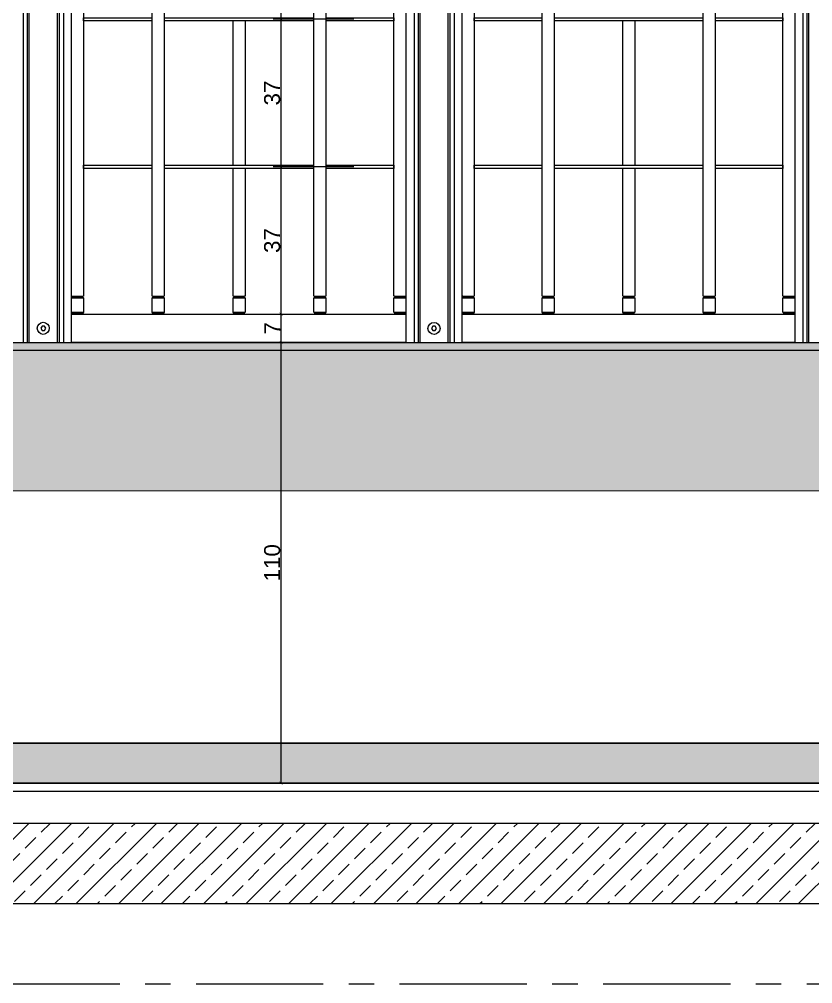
# Model space of a CAD drawing. Header units: millimetres. Extents: x 29001 to 40804, y -8833 to -5892.
# Drawn here: x 33986.8 to 34184.8, y -7170.2 to -6929.6 of the extents above; entities that cross this region are included whole.
import ezdxf
from ezdxf import colors
from ezdxf.entities.mleader import LeaderData, LeaderLine
from ezdxf.math import Vec2, Vec3

# ---------------------------------------------------------------- set-up
doc = ezdxf.new("R2010")
doc.units = ezdxf.units.MM
doc.linetypes.add('CENTER', pattern=[50.8, 31.75, -6.35, 6.35, -6.35])
doc.layers.get('0').update_dxf_attribs({"lineweight": 0})
doc.layers.get('Defpoints').update_dxf_attribs({"lineweight": 0})
for name, color, linetype, lineweight in [('wipeout', 254, 'Continuous', 0), ('xxx_Auto_Duvar_Duvar Gorunus 01', 253, 'Continuous', 0), ('xxx_Auto_Duvar_Duvar Plan Kesit', 7, 'Continuous', 0), ('xxx_Auto_Kaplama_Ahşap', 34, 'Continuous', 0), ('xxx_Auto_Kaplama_Cam', 190, 'Continuous', 0), ('xxx_Auto_Kaplama_Mermer', 23, 'Continuous', 0), ('xxx_Auto_Kaplama_Mermer Tarama', 45, 'Continuous', 0), ('xxx_Auto_Konstruksiyon_Metal', 141, 'Continuous', 0), ('xxx_Auto_Mobilya_Metal', 132, 'Continuous', 0), ('xxx_Auto_Olcu_Ic', 33, 'Continuous', 0), ('xxx_Auto_Tasiyici_KolonTarama', 253, 'Continuous', 0), ('xxx_Auto_Yardimci_Aks', 30, 'CENTER', 0), ('xxx_Auto_Yardimci_Yazi', 7, 'Continuous', 0)]:
    doc.layers.add(name, color=color, linetype=linetype, lineweight=lineweight)
doc.styles.add('AUTOBAN', font='')
doc.styles.add('narrow', font='ARIALN.TTF', dxfattribs={"height": 4})
doc.styles.get('AUTOBAN').set_extended_font_data('Helvetica Normal Tr')
doc.dimstyles.new('AUTO_DIM_1-20', dxfattribs={"dimtxt": 4, "dimasz": 0.75, "dimexe": 2, "dimexo": 10, "dimgap": 0.2, "dimtad": 1, "dimdec": 0, "dimrnd": 0.5, "dimdsep": 46, "dimtxsty": 'AUTOBAN', "dimblk": 'ARCHTICK', "dimcen": 2, "dimclrd": 256, "dimclre": 256, "dimclrt": 256, "dimadec": 0, "dimazin": 0, "dimtfac": 1, "dimtdec": 0, "dimtix": 1, "dimtofl": 0, "dimtmove": 1, "dimatfit": 3, "dimfxl": 1, "dimtolj": 1, "dimtzin": 0, "dimlwd": -1, "dimlwe": -1, "dimarcsym": 0})

# ---------------------------------------------------------------- blocks, each defined once
blk = doc.blocks.new('_Dot')
at = {"color": 0, "linetype": 'ByBlock', "lineweight": -2}
blk.add_line((-0.5, 0), (-1, 0), dxfattribs=at)
at = {"color": 0, "linetype": 'ByBlock', "const_width": 0.5}
blk.add_lwpolyline([(-0.25, 0, 1), (0.25, 0, 1)], format="xyb", close=True, dxfattribs=at)
blk = doc.blocks.new('havşabaş')
at = {"linetype": 'Continuous'}
blk.add_wipeout([(0, 1.5), (-0.09, 1.5), (-0.19, 1.49), (-0.28, 1.47), (-0.37, 1.45), (-0.46, 1.43), (-0.55, 1.39), (-0.64, 1.36), (-0.72, 1.31), (-0.8, 1.27), (-0.88, 1.21), (-0.96, 1.16), (-1.03, 1.09), (-1.09, 1.03), (-1.16, 0.96), (-1.21, 0.88), (-1.27, 0.8), (-1.31, 0.72), (-1.36, 0.64), (-1.39, 0.55), (-1.43, 0.46), (-1.45, 0.37), (-1.47, 0.28), (-1.49, 0.19), (-1.5, 0.09), (-1.5, 0), (-1.5, -0.09), (-1.49, -0.19), (-1.47, -0.28), (-1.45, -0.37), (-1.43, -0.46), (-1.39, -0.55), (-1.36, -0.64), (-1.31, -0.72), (-1.27, -0.8), (-1.21, -0.88), (-1.16, -0.96), (-1.09, -1.03), (-1.03, -1.09), (-0.96, -1.16), (-0.88, -1.21), (-0.8, -1.27), (-0.72, -1.31), (-0.64, -1.36), (-0.55, -1.39), (-0.46, -1.43), (-0.37, -1.45), (-0.28, -1.47), (-0.19, -1.49), (-0.09, -1.5), (0, -1.5), (0.09, -1.5), (0.19, -1.49), (0.28, -1.47), (0.37, -1.45), (0.46, -1.43), (0.55, -1.39), (0.64, -1.36), (0.72, -1.31), (0.8, -1.27), (0.88, -1.21), (0.96, -1.16), (1.03, -1.09), (1.09, -1.03), (1.16, -0.96), (1.21, -0.88), (1.27, -0.8), (1.31, -0.72), (1.36, -0.64), (1.39, -0.55), (1.43, -0.46), (1.45, -0.37), (1.47, -0.28), (1.49, -0.19), (1.5, -0.09), (1.5, 0), (1.5, 0.09), (1.49, 0.19), (1.47, 0.28), (1.45, 0.37), (1.43, 0.46), (1.39, 0.55), (1.36, 0.64), (1.31, 0.72), (1.27, 0.8), (1.21, 0.88), (1.16, 0.96), (1.09, 1.03), (1.03, 1.09), (0.96, 1.16), (0.88, 1.21), (0.8, 1.27), (0.72, 1.31), (0.64, 1.36), (0.55, 1.39), (0.46, 1.43), (0.37, 1.45), (0.28, 1.47), (0.19, 1.49), (0.09, 1.5)], dxfattribs=at).dxf.layer = 'wipeout'
at = {"layer": 'xxx_Auto_Konstruksiyon_Metal', "linetype": 'Continuous'}
blk.add_lwpolyline([(-0.3, 0.52), (-0.6, 0), (-0.3, -0.52), (0.3, -0.52), (0.6, 0), (0.3, 0.52)], close=True, dxfattribs=at)
blk.add_circle((0, 0), 1.5, dxfattribs=at)
blk = doc.blocks.new('dıuherf')
at = {"layer": 'xxx_Auto_Mobilya_Metal', "color": 253, "true_color": 0xa3a4a2}
for p, q in [((-1.3, 183.7), (-1.5, 183.5)), ((-1.5, 183.5), (-1.5, 179.9)), ((-1.3, 184), (-1.3, 183.7)), ((-1.3, 183.7), (1.3, 183.7)), ((1.3, 183.7), (1.3, 184)), ((1.5, 183.5), (1.3, 183.7)), ((1.5, 179.9), (1.5, 183.5)), ((-1.5, 179.9), (-1.3, 179.7)), ((-1.5, 179.4), (-1.5, 92)), ((-1.4, 179.5), (1.4, 179.5)), ((-1, 179.5), (-1, 179.7)), ((1, 179.5), (1, 179.7)), ((1.3, 179.7), (1.5, 179.9)), ((1.5, 92), (1.5, 179.4)), ((-1.5, 4.6), (-1.5, 92)), ((1.5, 92), (1.5, 4.6)), ((-1.5, 4.1), (-1.3, 4.3)), ((-1.5, 0.5), (-1.5, 4.1)), ((-1.4, 4.5), (1.4, 4.5)), ((-1, 4.5), (-1, 4.3)), ((1, 4.5), (1, 4.3)), ((1.3, 4.3), (1.5, 4.1)), ((1.5, 4.1), (1.5, 0.5)), ((-1.3, 0.3), (-1.5, 0.5)), ((-1.3, 0), (-1.3, 0.3)), ((-1.3, 0.3), (1.3, 0.3)), ((1.5, 0.5), (1.3, 0.3)), ((1.3, 0.3), (1.3, 0))]:
    blk.add_line(p, q, dxfattribs=at)
for points in [[(-1.5, 183.5), (-1.5, 183.5), (-1.5, 183.5), (-1.48, 183.5), (0.02, 183.5), (1.45, 183.5), (1.5, 183.5)], [(-1.5, 179.9), (-1.5, 179.9), (-1.5, 179.9), (-1.48, 179.9), (0.02, 179.9), (1.45, 179.9), (1.5, 179.9)], [(-1.5, 4.1), (-1.5, 4.1), (-1.5, 4.1), (-1.48, 4.1), (0.02, 4.1), (1.45, 4.1), (1.5, 4.1)], [(-1.5, 0.5), (-1.5, 0.5), (-1.5, 0.5), (-1.48, 0.5), (0.02, 0.5), (1.45, 0.5), (1.5, 0.5)]]:
    blk.add_rational_spline(points, [0.982266230892, 0.990847086912, 1, 0.707106781187, 1, 0.716259694274, 0.982266230892], degree=2, knots=[1.978172, 1.978172, 1.978172, 2.041984, 2.041984, 4.083967, 4.083967, 6.062139, 6.062139, 6.062139], dxfattribs=at)
for points, knots in [([(1.3, 184), (1.31, 184), (1.17, 184), (0.93, 184), (0.69, 184), (0.35, 184), (0.01, 184), (-0.33, 184), (-0.67, 184), (-0.91, 184), (-1.15, 184), (-1.3, 184), (-1.3, 184)], [-6.125951, -6.125951, -6.125951, -6.125951, -5.104959, -5.104959, -5.104959, -4.083967, -4.083967, -4.083967, -3.062976, -3.062976, -3.062976, -2.041984, -2.041984, -2.041984, -2.041984]), ([(-1.3, 183.7), (-1.3, 183.7), (-1.3, 183.7), (-1.3, 183.7), (-1.3, 183.7), (-1.3, 183.7), (-1.3, 183.7)], [-2.0929475, -2.0929475, -2.0929475, -2.0929475, -2.0419837, -2.0419837, -2.0419837, -1.9781717, -1.9781717, -1.9781717, -1.9781717]), ([(-1.4, 179.5), (-1.41, 179.5), (-1.42, 179.5), (-1.45, 179.49), (-1.48, 179.46), (-1.5, 179.43), (-1.5, 179.4)], [0, 0, 0, 0, 0.02588, 0.0396533, 0.0784438, 0.15698, 0.15698, 0.15698, 0.15698]), ([(-1.3, 179.7), (-1.3, 179.7), (-1.3, 179.7), (-1.3, 179.7), (-1.3, 179.7), (-1.01, 179.7), (-0.33, 179.7), (0.01, 179.7), (0.35, 179.7), (1.01, 179.7), (1.29, 179.7), (1.3, 179.7)], [1.978172, 1.978172, 1.978172, 1.978172, 2.041984, 2.041984, 2.041984, 3.062976, 4.083967, 4.083967, 4.083967, 5.104959, 6.062139, 6.062139, 6.062139, 6.062139]), ([(1.5, 179.4), (1.5, 179.41), (1.5, 179.42), (1.49, 179.44), (1.47, 179.47), (1.45, 179.49), (1.42, 179.5), (1.41, 179.5), (1.4, 179.5)], [0, 0, 0, 0, 0.019704, 0.0392382, 0.0785361, 0.1173267, 0.1310999, 0.15698, 0.15698, 0.15698, 0.15698]), ([(-1.4, 4.5), (-1.41, 4.5), (-1.42, 4.5), (-1.45, 4.51), (-1.48, 4.54), (-1.5, 4.57), (-1.5, 4.6)], [0, 0, 0, 0, 0.02588, 0.0396533, 0.0784438, 0.15698, 0.15698, 0.15698, 0.15698]), ([(-1.3, 4.3), (-1.3, 4.3), (-1.3, 4.3), (-1.3, 4.3), (-1.3, 4.3), (-1.01, 4.3), (-0.33, 4.3), (0.01, 4.3), (0.35, 4.3), (1.01, 4.3), (1.29, 4.3), (1.3, 4.3)], [1.978172, 1.978172, 1.978172, 1.978172, 2.041984, 2.041984, 2.041984, 3.062976, 4.083967, 4.083967, 4.083967, 5.104959, 6.062139, 6.062139, 6.062139, 6.062139]), ([(1.5, 4.6), (1.5, 4.59), (1.5, 4.58), (1.49, 4.56), (1.47, 4.53), (1.45, 4.51), (1.42, 4.5), (1.41, 4.5), (1.4, 4.5)], [0, 0, 0, 0, 0.019704, 0.0392382, 0.0785361, 0.1173267, 0.1310999, 0.15698, 0.15698, 0.15698, 0.15698]), ([(-1.3, 0.3), (-1.3, 0.3), (-1.3, 0.3), (-1.3, 0.3), (-1.3, 0.3), (-1.3, 0.3), (-1.3, 0.3)], [-2.0929475, -2.0929475, -2.0929475, -2.0929475, -2.0419837, -2.0419837, -2.0419837, -1.9781717, -1.9781717, -1.9781717, -1.9781717]), ([(1.3, 0), (1.31, 0), (1.17, 0), (0.93, 0), (0.69, 0), (0.35, 0), (0.01, 0), (-0.33, 0), (-0.67, 0), (-0.91, 0), (-1.15, 0), (-1.3, 0), (-1.3, 0)], [-6.125951, -6.125951, -6.125951, -6.125951, -5.104959, -5.104959, -5.104959, -4.083967, -4.083967, -4.083967, -3.062976, -3.062976, -3.062976, -2.041984, -2.041984, -2.041984, -2.041984])]:
    blk.add_open_spline(points, degree=3, knots=knots, dxfattribs=at)
for points in [[(-1.5, 179.5), (-1.5, 179.5), (-1.5, 179.5)], [(-1.5, 4.5), (-1.5, 4.5), (-1.5, 4.5)]]:
    blk.add_rational_spline(points, [0.982266230892, 0.989774485875, 0.997720722747], degree=2, dxfattribs=at)
blk = doc.blocks.new('metal boru')
blk.add_wipeout([(-1.3, 184), (-1.3, 183.7), (-1.5, 183.5), (-1.5, 179.9), (-1.3, 179.7), (-1, 179.7), (-1, 179.5), (-1.4, 179.5), (-1.47, 179.47), (-1.5, 179.4), (-1.5, 4.6), (-1.47, 4.53), (-1.4, 4.5), (-1, 4.5), (-1, 4.3), (-1.3, 4.3), (-1.5, 4.1), (-1.5, 0.5), (-1.3, 0.3), (-1.3, 0), (1.3, 0), (1.3, 0.3), (1.5, 0.5), (1.5, 4.1), (1.3, 4.3), (1, 4.3), (1, 4.5), (1.4, 4.5), (1.44, 4.51), (1.46, 4.52), (1.49, 4.56), (1.5, 4.6), (1.5, 179.4), (1.47, 179.47), (1.4, 179.5), (1, 179.5), (1, 179.7), (1.3, 179.7), (1.5, 179.9), (1.5, 183.5), (1.3, 183.7), (1.3, 184)]).dxf.layer = 'wipeout'
at = {"layer": 'xxx_Auto_Mobilya_Metal'}
for p, q in [((-1.3, 183.7), (-1.5, 183.5)), ((-1.5, 183.5), (-1.5, 179.9)), ((-1.3, 184), (-1.3, 183.7)), ((-1.3, 183.7), (1.3, 183.7)), ((1.3, 183.7), (1.3, 184)), ((1.5, 183.5), (1.3, 183.7)), ((1.5, 179.9), (1.5, 183.5)), ((-1.5, 179.9), (-1.3, 179.7)), ((-1.5, 179.4), (-1.5, 92)), ((-1.4, 179.5), (1.4, 179.5)), ((-1, 179.5), (-1, 179.7)), ((1, 179.5), (1, 179.7)), ((1.3, 179.7), (1.5, 179.9)), ((1.5, 92), (1.5, 179.4)), ((-1.5, 4.6), (-1.5, 92)), ((1.5, 92), (1.5, 4.6)), ((-1.5, 4.1), (-1.3, 4.3)), ((-1.5, 0.5), (-1.5, 4.1)), ((-1.4, 4.5), (1.4, 4.5)), ((-1, 4.5), (-1, 4.3)), ((1, 4.5), (1, 4.3)), ((1.3, 4.3), (1.5, 4.1)), ((1.5, 4.1), (1.5, 0.5)), ((-1.3, 0.3), (-1.5, 0.5)), ((-1.3, 0), (-1.3, 0.3)), ((-1.3, 0.3), (1.3, 0.3)), ((1.5, 0.5), (1.3, 0.3)), ((1.3, 0.3), (1.3, 0))]:
    blk.add_line(p, q, dxfattribs=at)
for points in [[(-1.5, 183.5), (-1.5, 183.5), (-1.5, 183.5), (-1.48, 183.5), (0.02, 183.5), (1.45, 183.5), (1.5, 183.5)], [(-1.5, 179.9), (-1.5, 179.9), (-1.5, 179.9), (-1.48, 179.9), (0.02, 179.9), (1.45, 179.9), (1.5, 179.9)], [(-1.5, 4.1), (-1.5, 4.1), (-1.5, 4.1), (-1.48, 4.1), (0.02, 4.1), (1.45, 4.1), (1.5, 4.1)], [(-1.5, 0.5), (-1.5, 0.5), (-1.5, 0.5), (-1.48, 0.5), (0.02, 0.5), (1.45, 0.5), (1.5, 0.5)]]:
    blk.add_rational_spline(points, [0.982266230892, 0.990847086912, 1, 0.707106781187, 1, 0.716259694274, 0.982266230892], degree=2, knots=[1.978172, 1.978172, 1.978172, 2.041984, 2.041984, 4.083967, 4.083967, 6.062139, 6.062139, 6.062139], dxfattribs=at)
for points, knots in [([(1.3, 184), (1.31, 184), (1.17, 184), (0.93, 184), (0.69, 184), (0.35, 184), (0.01, 184), (-0.33, 184), (-0.67, 184), (-0.91, 184), (-1.15, 184), (-1.3, 184), (-1.3, 184)], [-6.125951, -6.125951, -6.125951, -6.125951, -5.104959, -5.104959, -5.104959, -4.083967, -4.083967, -4.083967, -3.062976, -3.062976, -3.062976, -2.041984, -2.041984, -2.041984, -2.041984]), ([(-1.3, 183.7), (-1.3, 183.7), (-1.3, 183.7), (-1.3, 183.7), (-1.3, 183.7), (-1.3, 183.7), (-1.3, 183.7)], [-2.0929475, -2.0929475, -2.0929475, -2.0929475, -2.0419837, -2.0419837, -2.0419837, -1.9781717, -1.9781717, -1.9781717, -1.9781717]), ([(-1.4, 179.5), (-1.41, 179.5), (-1.42, 179.5), (-1.45, 179.49), (-1.48, 179.46), (-1.5, 179.43), (-1.5, 179.4)], [0, 0, 0, 0, 0.02588, 0.0396533, 0.0784438, 0.15698, 0.15698, 0.15698, 0.15698]), ([(-1.3, 179.7), (-1.3, 179.7), (-1.3, 179.7), (-1.3, 179.7), (-1.3, 179.7), (-1.01, 179.7), (-0.33, 179.7), (0.01, 179.7), (0.35, 179.7), (1.01, 179.7), (1.29, 179.7), (1.3, 179.7)], [1.978172, 1.978172, 1.978172, 1.978172, 2.041984, 2.041984, 2.041984, 3.062976, 4.083967, 4.083967, 4.083967, 5.104959, 6.062139, 6.062139, 6.062139, 6.062139]), ([(1.5, 179.4), (1.5, 179.41), (1.5, 179.42), (1.49, 179.44), (1.47, 179.47), (1.45, 179.49), (1.42, 179.5), (1.41, 179.5), (1.4, 179.5)], [0, 0, 0, 0, 0.019704, 0.0392382, 0.0785361, 0.1173267, 0.1310999, 0.15698, 0.15698, 0.15698, 0.15698]), ([(-1.4, 4.5), (-1.41, 4.5), (-1.42, 4.5), (-1.45, 4.51), (-1.48, 4.54), (-1.5, 4.57), (-1.5, 4.6)], [0, 0, 0, 0, 0.02588, 0.0396533, 0.0784438, 0.15698, 0.15698, 0.15698, 0.15698]), ([(-1.3, 4.3), (-1.3, 4.3), (-1.3, 4.3), (-1.3, 4.3), (-1.3, 4.3), (-1.01, 4.3), (-0.33, 4.3), (0.01, 4.3), (0.35, 4.3), (1.01, 4.3), (1.29, 4.3), (1.3, 4.3)], [1.978172, 1.978172, 1.978172, 1.978172, 2.041984, 2.041984, 2.041984, 3.062976, 4.083967, 4.083967, 4.083967, 5.104959, 6.062139, 6.062139, 6.062139, 6.062139]), ([(1.5, 4.6), (1.5, 4.59), (1.5, 4.58), (1.49, 4.56), (1.47, 4.53), (1.45, 4.51), (1.42, 4.5), (1.41, 4.5), (1.4, 4.5)], [0, 0, 0, 0, 0.019704, 0.0392382, 0.0785361, 0.1173267, 0.1310999, 0.15698, 0.15698, 0.15698, 0.15698]), ([(-1.3, 0.3), (-1.3, 0.3), (-1.3, 0.3), (-1.3, 0.3), (-1.3, 0.3), (-1.3, 0.3), (-1.3, 0.3)], [-2.0929475, -2.0929475, -2.0929475, -2.0929475, -2.0419837, -2.0419837, -2.0419837, -1.9781717, -1.9781717, -1.9781717, -1.9781717]), ([(1.3, 0), (1.31, 0), (1.17, 0), (0.93, 0), (0.69, 0), (0.35, 0), (0.01, 0), (-0.33, 0), (-0.67, 0), (-0.91, 0), (-1.15, 0), (-1.3, 0), (-1.3, 0)], [-6.125951, -6.125951, -6.125951, -6.125951, -5.104959, -5.104959, -5.104959, -4.083967, -4.083967, -4.083967, -3.062976, -3.062976, -3.062976, -2.041984, -2.041984, -2.041984, -2.041984])]:
    blk.add_open_spline(points, degree=3, knots=knots, dxfattribs=at)
for points in [[(-1.5, 179.5), (-1.5, 179.5), (-1.5, 179.5)], [(-1.5, 4.5), (-1.5, 4.5), (-1.5, 4.5)]]:
    blk.add_rational_spline(points, [0.982266230892, 0.989774485875, 0.997720722747], degree=2, dxfattribs=at)
blk = doc.blocks.new('_ArchTick')
at = {"color": 0, "linetype": 'ByBlock', "const_width": 0.15}
blk.add_lwpolyline([(-0.5, -0.5), (0.5, 0.5)], dxfattribs=at)
blk = doc.blocks.new('*D385')
at = {"layer": 'Defpoints', "color": 0, "transparency": 16777216}
for p in [(34050.26, -7010.23, -2.63), (34052.11, -7010.23), (34050.26, -7120.23, 0.02)]:
    blk.add_point(p, dxfattribs=at)
at = {"layer": 'xxx_Auto_Olcu_Ic', "transparency": 16777216}
for p, q in [((34052.11, -7120.23), (34052.11, -7010.23)), ((34060.26, -7010.23), (34054.11, -7010.23)), ((34060.26, -7120.23), (34054.11, -7120.23))]:
    blk.add_line(p, q, dxfattribs=at)
at = {"layer": 'xxx_Auto_Olcu_Ic', "transparency": 16777216, "xscale": 0.75, "yscale": 0.75, "zscale": 0.75}
for p, rotation in [((34052.11, -7010.23), 90), ((34052.11, -7120.23), 270)]:
    blk.add_blockref('_ArchTick', p, dxfattribs=dict(at, rotation=rotation))
at = {"layer": 'xxx_Auto_Olcu_Ic', "transparency": 16777216, "insert": (34049.91, -7065.23), "char_height": 4, "attachment_point": 5, "rotation": 90, "style": 'AUTOBAN'}
blk.add_mtext('\\A1;110', dxfattribs=at)
blk = doc.blocks.new('*D386')
at = {"layer": 'Defpoints', "color": 0, "transparency": 16777216}
for p in [(34052.11, -7003.23), (34055.71, -7003.23, 2.39), (34050.26, -7010.23, -2.63)]:
    blk.add_point(p, dxfattribs=at)
at = {"layer": 'xxx_Auto_Olcu_Ic', "transparency": 16777216}
for p, q in [((34045.71, -7003.23), (34050.11, -7003.23)), ((34052.11, -7010.23), (34052.11, -7003.23)), ((34060.26, -7010.23), (34054.11, -7010.23))]:
    blk.add_line(p, q, dxfattribs=at)
at = {"layer": 'xxx_Auto_Olcu_Ic', "transparency": 16777216, "xscale": 0.75, "yscale": 0.75, "zscale": 0.75}
for p, rotation in [((34052.11, -7003.23), 90), ((34052.11, -7010.23), 270)]:
    blk.add_blockref('_ArchTick', p, dxfattribs=dict(at, rotation=rotation))
at = {"layer": 'xxx_Auto_Olcu_Ic', "transparency": 16777216, "insert": (34049.91, -7006.73), "char_height": 4, "attachment_point": 5, "rotation": 90, "style": 'AUTOBAN'}
blk.add_mtext('\\A1;7', dxfattribs=at)
blk = doc.blocks.new('*D387')
at = {"layer": 'Defpoints', "color": 0, "transparency": 16777216}
for p in [(34052.11, -6966.43), (34080.3, -6966.43, 2.39), (34055.71, -7003.23, 2.39)]:
    blk.add_point(p, dxfattribs=at)
at = {"layer": 'xxx_Auto_Olcu_Ic', "transparency": 16777216}
for p, q in [((34070.3, -6966.43), (34050.11, -6966.43)), ((34052.11, -7003.23), (34052.11, -6966.43)), ((34045.71, -7003.23), (34050.11, -7003.23))]:
    blk.add_line(p, q, dxfattribs=at)
at = {"layer": 'xxx_Auto_Olcu_Ic', "transparency": 16777216, "xscale": 0.75, "yscale": 0.75, "zscale": 0.75}
for p, rotation in [((34052.11, -6966.43), 90), ((34052.11, -7003.23), 270)]:
    blk.add_blockref('_ArchTick', p, dxfattribs=dict(at, rotation=rotation))
at = {"layer": 'xxx_Auto_Olcu_Ic', "transparency": 16777216, "insert": (34049.91, -6984.83), "char_height": 4, "attachment_point": 5, "rotation": 90, "style": 'AUTOBAN'}
blk.add_mtext('\\A1;37', dxfattribs=at)
blk = doc.blocks.new('*D388')
at = {"layer": 'Defpoints', "color": 0, "transparency": 16777216}
for p in [(34052.11, -6929.63), (34080.3, -6929.63, 2.39), (34080.3, -6966.43, 2.39)]:
    blk.add_point(p, dxfattribs=at)
at = {"layer": 'xxx_Auto_Olcu_Ic', "transparency": 16777216}
for p, q in [((34070.3, -6929.63), (34050.11, -6929.63)), ((34052.11, -6966.43), (34052.11, -6929.63)), ((34070.3, -6966.43), (34050.11, -6966.43))]:
    blk.add_line(p, q, dxfattribs=at)
at = {"layer": 'xxx_Auto_Olcu_Ic', "transparency": 16777216, "xscale": 0.75, "yscale": 0.75, "zscale": 0.75}
for p, rotation in [((34052.11, -6929.63), 90), ((34052.11, -6966.43), 270)]:
    blk.add_blockref('_ArchTick', p, dxfattribs=dict(at, rotation=rotation))
at = {"layer": 'xxx_Auto_Olcu_Ic', "transparency": 16777216, "insert": (34049.91, -6948.03), "char_height": 4, "attachment_point": 5, "rotation": 90, "style": 'AUTOBAN'}
blk.add_mtext('\\A1;37', dxfattribs=at)
blk = doc.blocks.new('*D389')
at = {"layer": 'Defpoints', "color": 0, "transparency": 16777216}
for p in [(34052.11, -6892.83), (34080.3, -6892.83, 2.39), (34080.3, -6929.63, 2.39)]:
    blk.add_point(p, dxfattribs=at)
at = {"layer": 'xxx_Auto_Olcu_Ic', "transparency": 16777216}
for p, q in [((34070.3, -6892.83), (34050.11, -6892.83)), ((34052.11, -6929.63), (34052.11, -6892.83)), ((34070.3, -6929.63), (34050.11, -6929.63))]:
    blk.add_line(p, q, dxfattribs=at)
at = {"layer": 'xxx_Auto_Olcu_Ic', "transparency": 16777216, "xscale": 0.75, "yscale": 0.75, "zscale": 0.75}
for p, rotation in [((34052.11, -6892.83), 90), ((34052.11, -6929.63), 270)]:
    blk.add_blockref('_ArchTick', p, dxfattribs=dict(at, rotation=rotation))
at = {"layer": 'xxx_Auto_Olcu_Ic', "transparency": 16777216, "insert": (34049.91, -6911.23), "char_height": 4, "attachment_point": 5, "rotation": 90, "style": 'AUTOBAN'}
blk.add_mtext('\\A1;37', dxfattribs=at)

msp = doc.modelspace()

# ---------------------------------------------------------------- hatches: boundary and pattern name
at = {"true_color": 0x7e837c}
h = msp.add_hatch(color=8, dxfattribs=at)
h.dxf.hatch_style = 1
h.paths.add_polyline_path([(33857.77, -7120.23), (34384.47, -7120.23), (34384.47, -7110.28), (33857.77, -7110.23)])
at = {"layer": 'xxx_Auto_Kaplama_Mermer Tarama', "linetype": 'Continuous'}
h = msp.add_hatch(dxfattribs=at)
h.set_pattern_fill('DOTS', color=256)
h.set_pattern_definition([(0, (6160.4266, -14730.5363), (0.79375, 1.5875), [0, -1.5875])])
h.paths.add_polyline_path([(34381.97, -7010.23), (33857.77, -7010.23), (33857.77, -7012.23), (34381.97, -7012.23)])
at = {"layer": 'xxx_Auto_Kaplama_Mermer Tarama'}
h = msp.add_hatch(dxfattribs=at)
h.set_pattern_fill('SWAMP', color=256, scale=3)
h.set_pattern_definition([(0, (-73414.6532, -30215.5773), (1.5, 2.59807621), [0.375, -2.625]), (90, (-73414.4657, -30215.5773), (-1.5, 2.59807621), [0.1875, -5.00865242]), (90, (-73414.4188, -30215.5773), (-1.5, 2.59807621), [0.15, -5.04615242]), (90, (-73414.5126, -30215.5773), (-1.5, 2.59807621), [0.15, -5.04615242]), (60, (-73414.372, -30215.5773), (-1.5, 2.59807621), [0.12, -2.88]), (120, (-73414.5594, -30215.5773), (-3, 1e-09), [0.12, -2.88])])
h.paths.add_polyline_path([(34381.97, -7013.73), (34381.97, -7012.23), (33857.77, -7012.23), (33857.77, -7047.23), (34318.98, -7047.27), (34318.98, -7036.23), (34319.7, -7036.23), (34319.7, -7025.16), (34380.97, -7025.16), (34380.97, -7036.23), (34380.97, -7047.23), (34381.97, -7047.23)])
at = {"layer": 'xxx_Auto_Tasiyici_KolonTarama'}
h = msp.add_hatch(dxfattribs=at)
h.set_pattern_fill('ANSI33', color=256, scale=30)
h.set_pattern_definition([(45, (-16214.105, -30976.103), (-5.3033009, 5.3033009), []), (45, (-16208.802, -30976.103), (-5.3033009, 5.3033009), [3.75, -1.875])])
h.paths.add_polyline_path([(34409.95, -7150.23), (34409.95, -7130.23), (33776.91, -7130.23), (33776.91, -7150.23)])

# ---------------------------------------------------------------- linework, layer by layer
at = {"layer": 'xxx_Auto_Duvar_Duvar Gorunus 01', "linetype": 'Continuous'}
for p, q in [((33999.78, -7010.23, -7.86), (33999.78, -6819.15, -0.35)), ((34083.3, -6819.23, 0.83), (34083.3, -7010.23, -7.95)), ((34097.3, -7010.23, -8.19), (34097.3, -6819.15, -0.69)), ((34180.32, -6819.23, 0.83), (34180.32, -7010.23, -7.95))]:
    msp.add_line(p, q, dxfattribs=at)
for points, elevation in [([(33999.78, -7003.23), (34083.3, -7003.23), (34083.3, -7010.23), (33999.78, -7010.23)], 2.39), ([(34097.3, -7003.23), (34180.32, -7003.23), (34180.32, -7010.23), (34097.3, -7010.23)], -7.91)]:
    msp.add_lwpolyline(points, close=True, dxfattribs=dict(at, elevation=elevation))
at = {"layer": 'xxx_Auto_Duvar_Duvar Gorunus 01', "linetype": 'Continuous', "elevation": -2.63}
msp.add_lwpolyline([(33857.77, -7010.23), (34381.97, -7010.23)], dxfattribs=at)
at = {"layer": 'xxx_Auto_Duvar_Duvar Plan Kesit'}
for points in [[(34409.95, -7130.23), (33776.91, -7130.23)], [(33776.91, -7150.23), (34409.95, -7150.23)]]:
    msp.add_lwpolyline(points, dxfattribs=at)
at = {"layer": 'xxx_Auto_Kaplama_Ahşap'}
for p, q in [((33988.78, -6816.23, 1.2), (33988.78, -7010.23, -7.52)), ((33989.28, -7010.23, -8.34), (33989.28, -6815.73, -3.78)), ((33996.78, -7010.23, -8.43), (33996.78, -6816.23, -4.28)), ((34086.3, -6816.23, 0.87), (34086.3, -7010.23, -7.85)), ((34086.8, -7010.23, -8.68), (34086.79, -6815.73, -4.11)), ((34094.3, -7010.23, -8.77), (34094.3, -6816.23, -4.62)), ((34183.32, -6816.23, 0.87), (34183.32, -7010.23, -7.85)), ((34183.82, -7010.23, -8.68), (34183.81, -6815.73, -4.11)), ((33987.78, -6817.23, 1.19), (33987.78, -7010.23, -7.55)), ((34085.3, -6817.23, 0.85), (34085.3, -7010.23, -7.88)), ((34182.32, -6817.23, 0.85), (34182.32, -7010.23, -7.88))]:
    msp.add_line(p, q, dxfattribs=at)
for points, elevation in [([(33996.28, -7010.23), (33996.28, -6815.73)], -9.27), ([(34093.8, -7010.23), (34093.79, -6815.73)], -9.6), ([(33997.78, -6817.23), (33997.78, -7010.23)], -9.27), ([(34095.3, -6817.23), (34095.3, -7010.23)], -9.6)]:
    msp.add_lwpolyline(points, dxfattribs=dict(at, elevation=elevation))
at = {"layer": 'xxx_Auto_Kaplama_Cam', "elevation": 2.39}
for points in [[(34002.83, -6930.03), (34002.83, -6929.23), (34080.3, -6929.23), (34080.3, -6930.03)], [(34100.35, -6930.03), (34100.35, -6929.23), (34177.37, -6929.23), (34177.37, -6930.03)], [(34002.83, -6966.83), (34002.83, -6966.03), (34080.3, -6966.03), (34080.3, -6966.83)], [(34100.35, -6966.83), (34100.35, -6966.03), (34177.37, -6966.03), (34177.37, -6966.83)]]:
    msp.add_lwpolyline(points, close=True, dxfattribs=at)
at = {"layer": 'xxx_Auto_Kaplama_Mermer'}
msp.add_line((34282.06, -7120.23, 0.02), (33776.91, -7120.23, 0.02), dxfattribs=at)
for points, elevation in [([(33857.77, -7010.23), (34381.97, -7010.23), (34381.97, -7012.23), (33857.77, -7012.23)], 0), ([(33857.77, -7120.23), (34318.73, -7120.23), (34318.73, -7110.23), (33857.77, -7110.23)], 0.02)]:
    msp.add_lwpolyline(points, close=True, dxfattribs=dict(at, elevation=elevation))
at = {"layer": 'xxx_Auto_Kaplama_Mermer', "elevation": 0.02}
for points in [[(34318.98, -7012.23), (33857.77, -7012.23), (33857.77, -7047.23), (34318.98, -7047.27), (34318.98, -7036.23)], [(33857.77, -7110.23), (34384.47, -7110.23), (34384.47, -7120.23), (33896.97, -7120.23)], [(33776.91, -7122.23), (34409.95, -7122.23)]]:
    msp.add_lwpolyline(points, dxfattribs=at)
at = {"layer": 'xxx_Auto_Kaplama_Mermer Tarama'}
for points, weights in [([(33999.83, -6998.73, 0.02), (33999.83, -6998.73, 0.02), (33999.83, -6998.73, 0.02)], [0.982266230892, 0.989774485875, 0.997720722747]), ([(34080.3, -6998.73, 0.02), (34080.3, -6998.73, 0.02), (34080.3, -6998.73, 0.02)], [0.982266230892, 0.989774485875, 0.997720722747]), ([(34097.35, -6998.73, 0.02), (34097.35, -6998.73, 0.02), (34097.35, -6998.73, 0.02)], [0.982266230892, 0.989774485875, 0.997720722747]), ([(34177.37, -6998.73, 0.02), (34177.37, -6998.73, 0.02), (34177.37, -6998.73, 0.02)], [0.982266230892, 0.989774485875, 0.997720722747]), ([(33999.83, -6999.13, 0.02), (33999.83, -6999.13, 0.02), (33999.83, -6999.13, 0.02)], [0.982266230892, 0.990847086912, 1]), ([(33999.83, -6999.13, 0.02), (33999.85, -6999.13, 0.02), (34001.35, -6999.13, 0.02)], [1, 0.707106781187, 1]), ([(34001.35, -6999.13, 0.02), (34002.78, -6999.13, 0.02), (34002.83, -6999.13, 0.02)], [1, 0.716259694274, 0.982266230892]), ([(34080.3, -6999.13, 0.02), (34080.3, -6999.13, 0.02), (34080.3, -6999.13, 0.02)], [0.982266230892, 0.990847086912, 1]), ([(34080.3, -6999.13, 0.02), (34080.32, -6999.13, 0.02), (34081.82, -6999.13, 0.02)], [1, 0.707106781187, 1]), ([(34081.82, -6999.13, 0.02), (34083.25, -6999.13, 0.02), (34083.3, -6999.13, 0.02)], [1, 0.716259694274, 0.982266230892]), ([(34097.35, -6999.13, 0.02), (34097.35, -6999.13, 0.02), (34097.35, -6999.13, 0.02)], [0.982266230892, 0.990847086912, 1]), ([(34097.35, -6999.13, 0.02), (34097.37, -6999.13, 0.02), (34098.87, -6999.13, 0.02)], [1, 0.707106781187, 1]), ([(34098.87, -6999.13, 0.02), (34100.3, -6999.13, 0.02), (34100.35, -6999.13, 0.02)], [1, 0.716259694274, 0.982266230892]), ([(34177.37, -6999.13, 0.02), (34177.37, -6999.13, 0.02), (34177.37, -6999.13, 0.02)], [0.982266230892, 0.990847086912, 1]), ([(34177.37, -6999.13, 0.02), (34177.38, -6999.13, 0.02), (34178.88, -6999.13, 0.02)], [1, 0.707106781187, 1]), ([(34178.88, -6999.13, 0.02), (34180.32, -6999.13, 0.02), (34180.37, -6999.13, 0.02)], [1, 0.716259694274, 0.982266230892]), ([(33999.83, -7002.73, 0.02), (33999.83, -7002.73, 0.02), (33999.83, -7002.73, 0.02)], [0.982266230892, 0.990847086912, 1]), ([(33999.83, -7002.73, 0.02), (33999.85, -7002.73, 0.02), (34001.35, -7002.73, 0.02)], [1, 0.707106781187, 1]), ([(34001.35, -7002.73, 0.02), (34002.78, -7002.73, 0.02), (34002.83, -7002.73, 0.02)], [1, 0.716259694274, 0.982266230892]), ([(34080.3, -7002.73, 0.02), (34080.3, -7002.73, 0.02), (34080.3, -7002.73, 0.02)], [0.982266230892, 0.990847086912, 1]), ([(34080.3, -7002.73, 0.02), (34080.32, -7002.73, 0.02), (34081.82, -7002.73, 0.02)], [1, 0.707106781187, 1]), ([(34081.82, -7002.73, 0.02), (34083.25, -7002.73, 0.02), (34083.3, -7002.73, 0.02)], [1, 0.716259694274, 0.982266230892]), ([(34097.35, -7002.73, 0.02), (34097.35, -7002.73, 0.02), (34097.35, -7002.73, 0.02)], [0.982266230892, 0.990847086912, 1]), ([(34097.35, -7002.73, 0.02), (34097.37, -7002.73, 0.02), (34098.87, -7002.73, 0.02)], [1, 0.707106781187, 1]), ([(34098.87, -7002.73, 0.02), (34100.3, -7002.73, 0.02), (34100.35, -7002.73, 0.02)], [1, 0.716259694274, 0.982266230892]), ([(34177.37, -7002.73, 0.02), (34177.37, -7002.73, 0.02), (34177.37, -7002.73, 0.02)], [0.982266230892, 0.990847086912, 1]), ([(34177.37, -7002.73, 0.02), (34177.38, -7002.73, 0.02), (34178.88, -7002.73, 0.02)], [1, 0.707106781187, 1]), ([(34178.88, -7002.73, 0.02), (34180.32, -7002.73, 0.02), (34180.37, -7002.73, 0.02)], [1, 0.716259694274, 0.982266230892])]:
    msp.add_rational_spline(points, weights, degree=2, dxfattribs=at)
for points in [[(34000.03, -6998.93, 0.02), (34000.03, -6998.93, 0.02), (34000.03, -6998.93, 0.02), (34000.03, -6998.93, 0.02)], [(34080.5, -6998.93, 0.02), (34080.5, -6998.93, 0.02), (34080.5, -6998.93, 0.02), (34080.5, -6998.93, 0.02)], [(34097.55, -6998.93, 0.02), (34097.55, -6998.93, 0.02), (34097.55, -6998.93, 0.02), (34097.55, -6998.93, 0.02)], [(34177.57, -6998.93, 0.02), (34177.57, -6998.93, 0.02), (34177.57, -6998.93, 0.02), (34177.57, -6998.93, 0.02)], [(34000.03, -7002.93, 0.02), (34000.03, -7002.93, 0.02), (34000.03, -7002.93, 0.02), (34000.03, -7002.93, 0.02)], [(34000.03, -7002.93, 0.02), (34000.03, -7002.93, 0.02), (34000.03, -7002.93, 0.02), (34000.03, -7002.93, 0.02)], [(34000.42, -7003.23, 0.02), (34000.18, -7003.23, 0.02), (34000.03, -7003.23, 0.02), (34000.03, -7003.23, 0.02)], [(34001.35, -7003.23, 0.02), (34001, -7003.23, 0.02), (34000.66, -7003.23, 0.02), (34000.42, -7003.23, 0.02)], [(34002.26, -7003.23, 0.02), (34002.02, -7003.23, 0.02), (34001.69, -7003.23, 0.02), (34001.35, -7003.23, 0.02)], [(34002.63, -7003.23, 0.02), (34002.64, -7003.23, 0.02), (34002.5, -7003.23, 0.02), (34002.26, -7003.23, 0.02)], [(34080.5, -7002.93, 0.02), (34080.5, -7002.93, 0.02), (34080.5, -7002.93, 0.02), (34080.5, -7002.93, 0.02)], [(34080.5, -7002.93, 0.02), (34080.5, -7002.93, 0.02), (34080.5, -7002.93, 0.02), (34080.5, -7002.93, 0.02)], [(34080.89, -7003.23, 0.02), (34080.65, -7003.23, 0.02), (34080.5, -7003.23, 0.02), (34080.5, -7003.23, 0.02)], [(34081.81, -7003.23, 0.02), (34081.47, -7003.23, 0.02), (34081.13, -7003.23, 0.02), (34080.89, -7003.23, 0.02)], [(34082.73, -7003.23, 0.02), (34082.49, -7003.23, 0.02), (34082.16, -7003.23, 0.02), (34081.81, -7003.23, 0.02)], [(34083.1, -7003.23, 0.02), (34083.11, -7003.23, 0.02), (34082.97, -7003.23, 0.02), (34082.73, -7003.23, 0.02)], [(34097.56, -7002.93, 0.02), (34097.55, -7002.93, 0.02), (34097.55, -7002.93, 0.02), (34097.55, -7002.93, 0.02)], [(34097.55, -7002.93, 0.02), (34097.55, -7002.93, 0.02), (34097.55, -7002.93, 0.02), (34097.55, -7002.93, 0.02)], [(34097.94, -7003.23, 0.02), (34097.7, -7003.23, 0.02), (34097.55, -7003.23, 0.02), (34097.55, -7003.23, 0.02)], [(34098.87, -7003.23, 0.02), (34098.53, -7003.23, 0.02), (34098.19, -7003.23, 0.02), (34097.94, -7003.23, 0.02)], [(34099.78, -7003.23, 0.02), (34099.54, -7003.23, 0.02), (34099.21, -7003.23, 0.02), (34098.87, -7003.23, 0.02)], [(34100.15, -7003.23, 0.02), (34100.16, -7003.23, 0.02), (34100.02, -7003.23, 0.02), (34099.78, -7003.23, 0.02)], [(34177.57, -7002.93, 0.02), (34177.57, -7002.93, 0.02), (34177.57, -7002.93, 0.02), (34177.57, -7002.93, 0.02)], [(34177.57, -7002.93, 0.02), (34177.57, -7002.93, 0.02), (34177.57, -7002.93, 0.02), (34177.57, -7002.93, 0.02)], [(34177.96, -7003.23, 0.02), (34177.72, -7003.23, 0.02), (34177.57, -7003.23, 0.02), (34177.57, -7003.23, 0.02)], [(34178.88, -7003.23, 0.02), (34178.54, -7003.23, 0.02), (34178.2, -7003.23, 0.02), (34177.96, -7003.23, 0.02)], [(34179.8, -7003.23, 0.02), (34179.56, -7003.23, 0.02), (34179.22, -7003.23, 0.02), (34178.88, -7003.23, 0.02)], [(34180.17, -7003.23, 0.02), (34180.17, -7003.23, 0.02), (34180.04, -7003.23, 0.02), (34179.8, -7003.23, 0.02)]]:
    msp.add_open_spline(points, degree=3, dxfattribs=at)
for points, knots in [([(34000.03, -6998.93, 0.02), (34000.03, -6998.93, 0.02), (34000.32, -6998.93, 0.02), (34001, -6998.93, 0.02), (34001.35, -6998.93, 0.02)], [2.041984, 2.041984, 2.041984, 2.041984, 3.062976, 4.083967, 4.083967, 4.083967, 4.083967]), ([(34001.35, -6998.93, 0.02), (34001.69, -6998.93, 0.02), (34002.34, -6998.93, 0.02), (34002.62, -6998.93, 0.02), (34002.63, -6998.93, 0.02)], [4.083967, 4.083967, 4.083967, 4.083967, 5.104959, 6.062139, 6.062139, 6.062139, 6.062139]), ([(34080.5, -6998.93, 0.02), (34080.5, -6998.93, 0.02), (34080.79, -6998.93, 0.02), (34081.47, -6998.93, 0.02), (34081.81, -6998.93, 0.02)], [2.041984, 2.041984, 2.041984, 2.041984, 3.062976, 4.083967, 4.083967, 4.083967, 4.083967]), ([(34081.81, -6998.93, 0.02), (34082.16, -6998.93, 0.02), (34082.81, -6998.93, 0.02), (34083.09, -6998.93, 0.02), (34083.1, -6998.93, 0.02)], [4.083967, 4.083967, 4.083967, 4.083967, 5.104959, 6.062139, 6.062139, 6.062139, 6.062139]), ([(34097.55, -6998.93, 0.02), (34097.55, -6998.93, 0.02), (34097.85, -6998.93, 0.02), (34098.53, -6998.93, 0.02), (34098.87, -6998.93, 0.02)], [2.041984, 2.041984, 2.041984, 2.041984, 3.062976, 4.083967, 4.083967, 4.083967, 4.083967]), ([(34098.87, -6998.93, 0.02), (34099.21, -6998.93, 0.02), (34099.86, -6998.93, 0.02), (34100.14, -6998.93, 0.02), (34100.15, -6998.93, 0.02)], [4.083967, 4.083967, 4.083967, 4.083967, 5.104959, 6.062139, 6.062139, 6.062139, 6.062139]), ([(34177.57, -6998.93, 0.02), (34177.57, -6998.93, 0.02), (34177.86, -6998.93, 0.02), (34178.54, -6998.93, 0.02), (34178.88, -6998.93, 0.02)], [2.041984, 2.041984, 2.041984, 2.041984, 3.062976, 4.083967, 4.083967, 4.083967, 4.083967]), ([(34178.88, -6998.93, 0.02), (34179.22, -6998.93, 0.02), (34179.88, -6998.93, 0.02), (34180.16, -6998.93, 0.02), (34180.17, -6998.93, 0.02)], [4.083967, 4.083967, 4.083967, 4.083967, 5.104959, 6.062139, 6.062139, 6.062139, 6.062139])]:
    msp.add_open_spline(points, degree=3, knots=knots, dxfattribs=at)
at = {"layer": 'xxx_Auto_Mobilya_Metal', "color": 253, "true_color": 0xa3a4a2}
for p, q in [((34040.13, -6966.03, 2.39), (34040.13, -6930.03, 2.39)), ((34043.13, -6930.03, 2.39), (34043.13, -6966.03, 2.39)), ((34137.4, -6966.03, 2.39), (34137.4, -6930.03, 2.39)), ((34140.4, -6930.03, 2.39), (34140.4, -6966.03, 2.39)), ((34040.13, -6998.63, 2.39), (34040.13, -6966.83, 2.39)), ((34043.13, -6966.83, 2.39), (34043.13, -6998.63, 2.39)), ((34137.4, -6998.63, 2.39), (34137.4, -6966.83, 2.39)), ((34140.4, -6966.83, 2.39), (34140.4, -6998.63, 2.39)), ((34040.13, -6999.13, 2.39), (34040.33, -6998.93, 2.39)), ((34040.23, -6998.73, 2.39), (34043.03, -6998.73, 2.39)), ((34040.63, -6998.73, 2.39), (34040.63, -6998.93, 2.39)), ((34042.63, -6998.73, 2.39), (34042.63, -6998.93, 2.39)), ((34042.93, -6998.93, 2.39), (34043.13, -6999.13, 2.39)), ((34137.4, -6999.13, 2.39), (34137.6, -6998.93, 2.39)), ((34137.5, -6998.73, 2.39), (34140.3, -6998.73, 2.39)), ((34137.9, -6998.73, 2.39), (34137.9, -6998.93, 2.39)), ((34139.9, -6998.73, 2.39), (34139.9, -6998.93, 2.39)), ((34140.2, -6998.93, 2.39), (34140.4, -6999.13, 2.39)), ((34040.13, -7002.73, 2.39), (34040.13, -6999.13, 2.39)), ((34043.13, -6999.13, 2.39), (34043.13, -7002.73, 2.39)), ((34137.4, -7002.73, 2.39), (34137.4, -6999.13, 2.39)), ((34140.4, -6999.13, 2.39), (34140.4, -7002.73, 2.39)), ((34040.33, -7002.93, 2.39), (34040.13, -7002.73, 2.39)), ((34040.33, -7003.23, 2.39), (34040.33, -7002.93, 2.39)), ((34040.33, -7002.93, 2.39), (34042.93, -7002.93, 2.39)), ((34043.13, -7002.73, 2.39), (34042.93, -7002.93, 2.39)), ((34042.93, -7002.93, 2.39), (34042.93, -7003.23, 2.39)), ((34137.6, -7002.93, 2.39), (34137.4, -7002.73, 2.39)), ((34137.6, -7003.23, 2.39), (34137.6, -7002.93, 2.39)), ((34137.61, -7002.93, 2.39), (34140.2, -7002.93, 2.39)), ((34140.4, -7002.73, 2.39), (34140.2, -7002.93, 2.39)), ((34140.2, -7002.93, 2.39), (34140.2, -7003.23, 2.39))]:
    msp.add_line(p, q, dxfattribs=at)
for points, knots in [([(34040.23, -6998.73, 2.39), (34040.22, -6998.73, 2.39), (34040.21, -6998.73, 2.39), (34040.19, -6998.72, 2.39), (34040.15, -6998.7, 2.39), (34040.13, -6998.66, 2.39), (34040.13, -6998.63, 2.39)], [0, 0, 0, 0, 0.02588, 0.0396533, 0.0784438, 0.15698, 0.15698, 0.15698, 0.15698]), ([(34040.33, -6998.93, 2.39), (34040.33, -6998.93, 2.39), (34040.33, -6998.93, 2.39), (34040.33, -6998.93, 2.39), (34040.33, -6998.93, 2.39), (34040.63, -6998.93, 2.39), (34041.31, -6998.93, 2.39), (34041.65, -6998.93, 2.39), (34041.99, -6998.93, 2.39), (34042.64, -6998.93, 2.39), (34042.92, -6998.93, 2.39), (34042.93, -6998.93, 2.39)], [1.978172, 1.978172, 1.978172, 1.978172, 2.041984, 2.041984, 2.041984, 3.062976, 4.083967, 4.083967, 4.083967, 5.104959, 6.062139, 6.062139, 6.062139, 6.062139]), ([(34043.13, -6998.63, 2.39), (34043.13, -6998.64, 2.39), (34043.13, -6998.65, 2.39), (34043.12, -6998.68, 2.39), (34043.11, -6998.71, 2.39), (34043.08, -6998.72, 2.39), (34043.05, -6998.73, 2.39), (34043.04, -6998.73, 2.39), (34043.03, -6998.73, 2.39)], [0, 0, 0, 0, 0.019704, 0.0392382, 0.0785361, 0.1173267, 0.1310999, 0.15698, 0.15698, 0.15698, 0.15698]), ([(34137.5, -6998.73, 2.39), (34137.5, -6998.73, 2.39), (34137.48, -6998.73, 2.39), (34137.46, -6998.72, 2.39), (34137.42, -6998.7, 2.39), (34137.4, -6998.66, 2.39), (34137.4, -6998.63, 2.39)], [0, 0, 0, 0, 0.02588, 0.0396533, 0.0784438, 0.15698, 0.15698, 0.15698, 0.15698]), ([(34137.61, -6998.93, 2.39), (34137.6, -6998.93, 2.39), (34137.6, -6998.93, 2.39), (34137.6, -6998.93, 2.39), (34137.61, -6998.93, 2.39), (34137.9, -6998.93, 2.39), (34138.58, -6998.93, 2.39), (34138.92, -6998.93, 2.39), (34139.26, -6998.93, 2.39), (34139.91, -6998.93, 2.39), (34140.19, -6998.93, 2.39), (34140.2, -6998.93, 2.39)], [1.978172, 1.978172, 1.978172, 1.978172, 2.041984, 2.041984, 2.041984, 3.062976, 4.083967, 4.083967, 4.083967, 5.104959, 6.062139, 6.062139, 6.062139, 6.062139]), ([(34140.4, -6998.63, 2.39), (34140.4, -6998.64, 2.39), (34140.4, -6998.65, 2.39), (34140.4, -6998.68, 2.39), (34140.38, -6998.71, 2.39), (34140.35, -6998.72, 2.39), (34140.33, -6998.73, 2.39), (34140.31, -6998.73, 2.39), (34140.3, -6998.73, 2.39)], [0, 0, 0, 0, 0.019704, 0.0392382, 0.0785361, 0.1173267, 0.1310999, 0.15698, 0.15698, 0.15698, 0.15698]), ([(34040.33, -7002.93, 2.39), (34040.33, -7002.93, 2.39), (34040.33, -7002.93, 2.39), (34040.33, -7002.93, 2.39), (34040.33, -7002.93, 2.39), (34040.33, -7002.93, 2.39), (34040.33, -7002.93, 2.39)], [-2.0929475, -2.0929475, -2.0929475, -2.0929475, -2.0419837, -2.0419837, -2.0419837, -1.9781717, -1.9781717, -1.9781717, -1.9781717]), ([(34042.93, -7003.23, 2.39), (34042.94, -7003.23, 2.39), (34042.8, -7003.23, 2.39), (34042.56, -7003.23, 2.39), (34042.32, -7003.23, 2.39), (34041.99, -7003.23, 2.39), (34041.65, -7003.23, 2.39), (34041.31, -7003.23, 2.39), (34040.97, -7003.23, 2.39), (34040.72, -7003.23, 2.39), (34040.48, -7003.23, 2.39), (34040.33, -7003.23, 2.39), (34040.33, -7003.23, 2.39)], [-6.125951, -6.125951, -6.125951, -6.125951, -5.104959, -5.104959, -5.104959, -4.083967, -4.083967, -4.083967, -3.062976, -3.062976, -3.062976, -2.041984, -2.041984, -2.041984, -2.041984]), ([(34137.61, -7002.93, 2.39), (34137.61, -7002.93, 2.39), (34137.6, -7002.93, 2.39), (34137.6, -7002.93, 2.39), (34137.6, -7002.93, 2.39), (34137.6, -7002.93, 2.39), (34137.61, -7002.93, 2.39)], [-2.0929475, -2.0929475, -2.0929475, -2.0929475, -2.0419837, -2.0419837, -2.0419837, -1.9781717, -1.9781717, -1.9781717, -1.9781717]), ([(34140.2, -7003.23, 2.39), (34140.21, -7003.23, 2.39), (34140.07, -7003.23, 2.39), (34139.83, -7003.23, 2.39), (34139.6, -7003.23, 2.39), (34139.26, -7003.23, 2.39), (34138.92, -7003.23, 2.39), (34138.58, -7003.23, 2.39), (34138.24, -7003.23, 2.39), (34137.99, -7003.23, 2.39), (34137.75, -7003.23, 2.39), (34137.61, -7003.23, 2.39), (34137.6, -7003.23, 2.39)], [-6.125951, -6.125951, -6.125951, -6.125951, -5.104959, -5.104959, -5.104959, -4.083967, -4.083967, -4.083967, -3.062976, -3.062976, -3.062976, -2.041984, -2.041984, -2.041984, -2.041984])]:
    msp.add_open_spline(points, degree=3, knots=knots, dxfattribs=at)
for points in [[(34040.13, -6998.73, 2.39), (34040.13, -6998.73, 2.39), (34040.13, -6998.73, 2.39)], [(34137.41, -6998.73, 2.39), (34137.4, -6998.73, 2.39), (34137.4, -6998.73, 2.39)]]:
    msp.add_rational_spline(points, [0.982266230892, 0.989774485875, 0.997720722747], degree=2, dxfattribs=at)
for points in [[(34040.13, -6999.13, 2.39), (34040.13, -6999.13, 2.39), (34040.13, -6999.13, 2.39), (34040.15, -6999.13, 2.39), (34041.65, -6999.13, 2.39), (34043.08, -6999.13, 2.39), (34043.13, -6999.13, 2.39)], [(34137.41, -6999.13, 2.39), (34137.4, -6999.13, 2.39), (34137.4, -6999.13, 2.39), (34137.42, -6999.13, 2.39), (34138.92, -6999.13, 2.39), (34140.35, -6999.13, 2.39), (34140.4, -6999.13, 2.39)], [(34040.13, -7002.73, 2.39), (34040.13, -7002.73, 2.39), (34040.13, -7002.73, 2.39), (34040.15, -7002.73, 2.39), (34041.65, -7002.73, 2.39), (34043.08, -7002.73, 2.39), (34043.13, -7002.73, 2.39)], [(34137.41, -7002.73, 2.39), (34137.4, -7002.73, 2.39), (34137.4, -7002.73, 2.39), (34137.42, -7002.73, 2.39), (34138.92, -7002.73, 2.39), (34140.35, -7002.73, 2.39), (34140.4, -7002.73, 2.39)]]:
    msp.add_rational_spline(points, [0.982266230892, 0.990847086912, 1, 0.707106781187, 1, 0.716259694274, 0.982266230892], degree=2, knots=[1.978172, 1.978172, 1.978172, 2.041984, 2.041984, 4.083967, 4.083967, 6.062139, 6.062139, 6.062139], dxfattribs=at)

# ---------------------------------------------------------------- block references
at = {"color": 3}
for p in [(34001.33, -7003.23, 2.39), (34081.8, -7003.23, 2.39), (34098.85, -7003.23, 2.39), (34178.87, -7003.23, 2.39)]:
    msp.add_blockref('dıuherf', p, dxfattribs=at)

# ---------------------------------------------------------------- dimensions: what is measured, and where the dimension line sits
at = {"layer": 'xxx_Auto_Olcu_Ic'}
dim = msp.add_linear_dim(base=(34052.11, -7010.23), p1=(34050.26, -7120.23, 0.02), p2=(34050.26, -7010.23, -2.63), angle=90, dimstyle='AUTO_DIM_1-20', dxfattribs=at)
dim.commit()
dim.dimension.update_dxf_attribs({"geometry": '*D385', "text_midpoint": (34049.91, -7065.23)})

# ---------------------------------------------------------------- leaders
at = {"layer": 'xxx_Auto_Yardimci_Yazi'}
ml = msp.add_multileader_mtext('Standard', dxfattribs=at)
ml.set_content('{\\fCalibri Light|b0|i0|c162|p34;WT03 / MERMER}', color=256, style='narrow')
ml.set_leader_properties(color=256, linetype='ByLayer', lineweight=-1)
ml.set_arrow_properties(name='DOT')
ml.build(insert=Vec2(0, 0))
ml.multileader.update_dxf_attribs({"dogleg_length": 49.61, "arrow_head_size": 1.2})
ctx = ml.context
ctx.base_point, ctx.char_height, ctx.arrow_head_size, ctx.plane_origin = Vec3(33940.26, -6997.68, 0.13), 3, 1.2, Vec3(33594.24, -6871.99, 0.13)
notes = []
notes.append((ctx, [(0, (1, 1, 0), (33924.46, -6997.68, 0.13), (1, 0), 15.8, [(0, [(33913.77, -7009.63, 0.13)], 0, [])])]))
ctx.mtext.insert, ctx.mtext.width, ctx.mtext.defined_height, ctx.mtext.flow_direction = Vec3(33942.26, -6995.87, 0.13), 186.3768, 39.78, 5
for ctx, leaders in notes:
    for number, flags, end, landing, length, lines in leaders:
        leader = LeaderData()
        leader.index, (leader.has_last_leader_line, leader.has_dogleg_vector, leader.attachment_direction) = number, flags
        leader.last_leader_point, leader.dogleg_vector, leader.dogleg_length = Vec3(end), Vec3(landing), length
        for number, points, colour, breaks in lines:
            line = LeaderLine()
            line.index, line.vertices, line.color, line.breaks = number, Vec3.list(points), colors.encode_raw_color(colour), breaks
            leader.lines.append(line)
        ctx.leaders.append(leader)

# ---------------------------------------------------------------- next in the draw order: block references
at = {"color": 3}
for p in [(34021.45, -7003.23, 0.02), (34061.82, -7003.23, 0.02), (34118.78, -7003.23, 0.02), (34158.96, -7003.23, 0.02)]:
    msp.add_blockref('metal boru', p, dxfattribs=at)
at = {"linetype": 'Continuous'}
for p in [(33992.78, -7006.73, 47.99), (34090.29, -7006.74, 47.66)]:
    msp.add_blockref('havşabaş', p, dxfattribs=at)

# ---------------------------------------------------------------- next in the draw order: linework, layer by layer
at = {"layer": 'xxx_Auto_Yardimci_Aks'}
msp.add_lwpolyline([(33776.91, -7170.23), (34409.95, -7170.23), (34409.95, -6663.31), (33776.91, -6663.31)], close=True, dxfattribs=at)

# ---------------------------------------------------------------- next in the draw order: dimensions: what is measured, and where the dimension line sits
at = {"layer": 'xxx_Auto_Olcu_Ic'}
for base, p1, p2, picture, middle in [((34052.11, -6892.83), (34080.3, -6929.63, 2.39), (34080.3, -6892.83, 2.39), '*D389', (34049.91, -6911.23)), ((34052.11, -6929.63), (34080.3, -6966.43, 2.39), (34080.3, -6929.63, 2.39), '*D388', (34049.91, -6948.03)), ((34052.11, -6966.43), (34055.71, -7003.23, 2.39), (34080.3, -6966.43, 2.39), '*D387', (34049.91, -6984.83)), ((34052.11, -7003.23), (34050.26, -7010.23, -2.63), (34055.71, -7003.23, 2.39), '*D386', (34049.91, -7006.73))]:
    dim = msp.add_linear_dim(base=base, p1=p1, p2=p2, angle=90, dimstyle='AUTO_DIM_1-20', dxfattribs=at)
    dim.commit()
    dim.dimension.update_dxf_attribs({"geometry": picture, "text_midpoint": middle})

doc.saveas('drawing.dxf')
